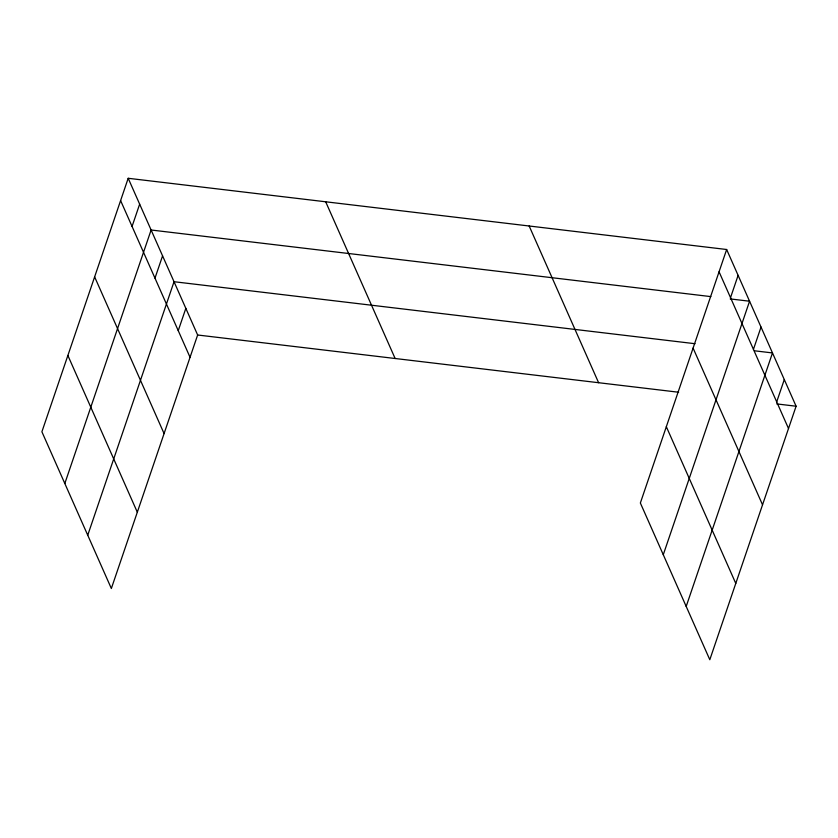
<?xml version="1.0" encoding="UTF-8"?>
<svg xmlns="http://www.w3.org/2000/svg" width="838" height="838" viewBox="0 0 838 838"><rect width="100%" height="100%" fill="white"/><g stroke="black" fill="none" stroke-linecap="round" stroke-linejoin="round"><path stroke-width="1.26" d="M128.193 178.285L41.9 431.78L111.349 588.496L197.642 335.001L128.193 178.285L726.651 249.504L796.1 406.221L709.807 659.716L640.358 502.999L726.651 249.504M132.069 226.438L139.653 204.147M64.819 483.495L151.112 230L710.844 296.61M154.978 278.153L162.572 255.862M87.739 535.21L174.032 281.715L695.037 343.716M178.243 330.654L185.837 308.363M730.527 297.658L738.11 275.356M663.277 554.714L749.57 301.219L730.212 298.915M753.435 349.373L761.03 327.082M686.196 606.429L772.489 352.934L754.42 350.787M776.7 401.873L784.295 379.572M197.642 335.001L678.633 392.236M776.742 403.916L796.1 406.221M719.067 271.805L788.506 428.511M693.089 348.095L762.538 504.811M666.325 426.699L735.774 583.416M529.166 225.998L598.604 382.715M325.689 201.79L395.138 358.507M120.609 200.586L190.048 357.302M94.631 276.875L164.08 433.592M67.878 355.49L137.317 512.196"/></g></svg>
